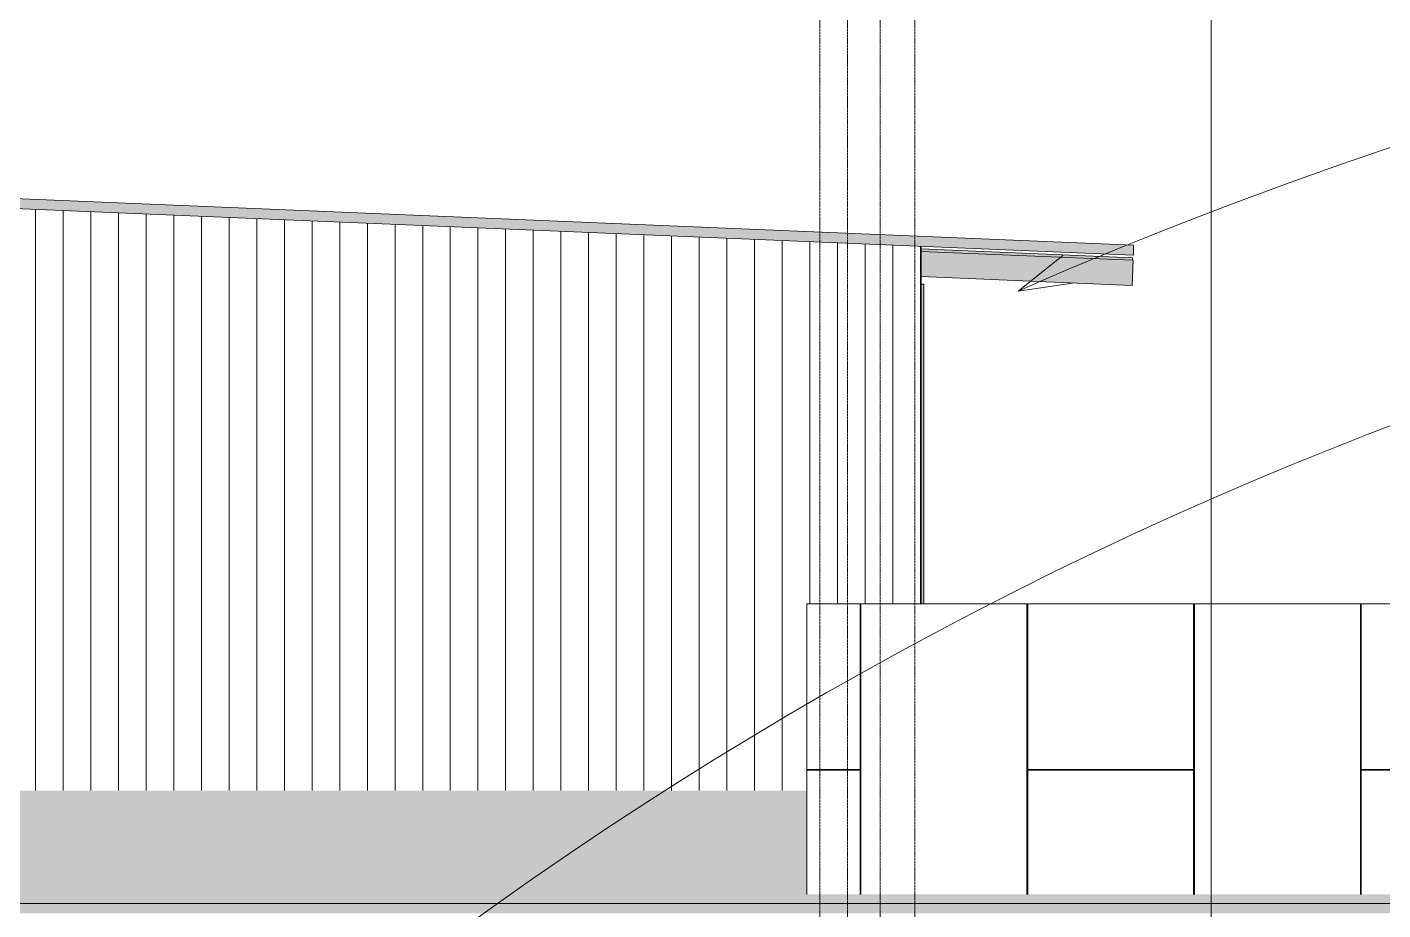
# Model space of a CAD drawing. Header units: inches. Extents: x 20478 to 36715, y -248 to 750.
# Drawn here: x 22112.7 to 22505, y 152.7 to 408.1 of the extents above; entities that cross this region are included whole.
import ezdxf

# ---------------------------------------------------------------- set-up
doc = ezdxf.new("R2010")
doc.units = ezdxf.units.IN
doc.header["$MEASUREMENT"] = 0
doc.linetypes.add('Grid Line 1_2_', pattern=[0.875, 0.5, -0.125, 0.125, -0.125])
for name, color, linetype, lineweight in [('A-GLAZ-CWMG', 51, 'Continuous', 9), ('A-ROOF', 132, 'Continuous', 13), ('A-WALL-PATT', 111, 'Continuous', 13), ('G-ANNO-SYMB', 111, 'Continuous', 9), ('G-ANNO-TEXT', 231, 'Continuous', 9), ('L-SITE-WALL', 31, 'Continuous', 13), ('S-BEAM', 12, 'Continuous', 9), ('S-GRID', 1, 'Continuous', 9)]:
    doc.layers.add(name, color=color, linetype=linetype, lineweight=lineweight)

# ---------------------------------------------------------------- blocks, each defined once
blk = doc.blocks.new('Rectangular Mullion - Profile_Polycarbonate_Upper and left-1075845-Elevation - West')
at = {"layer": 'A-GLAZ-CWMG'}
blk.add_hatch(color=256, dxfattribs=at).paths.add_polyline_path([(22372.12, 241.25), (22372.12, 333.75), (22371.37, 333.75), (22371.37, 241.25)], flags=0)
for p, q in [((22371.37, 333.75), (22372.12, 333.75)), ((22372.12, 333.75), (22372.12, 241.25))]:
    blk.add_line(p, q, dxfattribs=at)
blk = doc.blocks.new('Dimension Lumber - 4x8-1074504-Elevation - West')
at = {"layer": 'S-BEAM'}
blk.add_hatch(color=256, dxfattribs=at).paths.add_polyline_path([(22432.4, 333.39), (22432.7, 340.64), (22371.37, 343.19), (22371.37, 335.94), (22414.21, 334.15)], flags=0)
for p, q in [((22432.7, 340.64), (22432.4, 333.39)), ((22432.51, 340.65), (22432.7, 340.64)), ((22371.37, 335.94), (22432.4, 333.39))]:
    blk.add_line(p, q, dxfattribs=at)

msp = doc.modelspace()

# ---------------------------------------------------------------- hatches: boundary and pattern name
at = {"layer": 'A-ROOF'}
for points in [[(22432.80281, 342.13397), (22432.80281, 345.01146), (21121.30281, 399.65729), (21121.30281, 396.7798), (22414.20704, 342.90879)], [(22432.50617, 340.64633), (22432.50617, 341.39698), (22371.36531, 343.94451), (22371.36531, 343.19386), (22414.20704, 341.40879)], [(22786.55281, 153.74077), (22786.55281, 157.20041), (22784.42781, 157.20041), (22784.42781, 161.00333), (22545.00267, 161.00333), (22545.00267, 157.75478), (22543.92058, 157.69825), (22542.92781, 157.68881), (22542.92781, 157.20041), (22338.30281, 157.20041), (22338.30281, 187.24208), (21121.80281, 187.24208), (21121.80281, 187.48207), (21114.55281, 187.48207), (21114.55281, 187.87269), (20889.05281, 187.87269), (20889.05281, 154.62749), (22538.80281, 154.62749), (22538.80281, 153.74077), (22782.16896, 153.74077)], [(21658.91679, 151.75), (22538.80281, 151.75), (22538.80281, 154.62749), (20889.05281, 154.62749), (20889.05281, 151.75), (21639.55037, 151.75)]]:
    msp.add_hatch(color=256, dxfattribs=at).paths.add_polyline_path(points, flags=0)
at = {"layer": 'A-WALL-PATT', "lineweight": 9}
h = msp.add_hatch(dxfattribs=at)
h.set_pattern_fill('FP_1', color=256, style=0, pattern_type=2)
h.set_pattern_definition([(90, (22307.131, 0), (-8, 5e-16), [])])
h.paths.add_polyline_path([(21871.94737, 187.24208), (22338.30281, 187.24208), (22338.30281, 241.25), (22371.36531, 241.25), (22371.36531, 344.69386), (21293.71948, 389.59577), (21293.71948, 240), (21121.80281, 240), (21121.80281, 187.24208), (21794.48171, 187.24208)], flags=0)
h = msp.add_hatch(dxfattribs=at)
h.set_pattern_fill('FP_5', color=256, style=0, pattern_type=2)
h.set_pattern_definition([(0, (22353.8, 145), (-193, 193), [48, -145]), (90, (22353.8, 145), (-193, 1e-14), [96.25, -96.75]), (180, (22401.8, 241.25), (-193, 193), [48, -145]), (90, (22401.8, 145), (-193, 1e-14), [96.25, -96.75]), (180, (22401.8, 241.5), (-193, 193), [48, -145]), (90, (22401.8, 241.5), (-193, 1e-14), [96.25, -96.75]), (0, (22353.8, 337.75), (-193, 193), [48, -145]), (90, (22353.8, 241.5), (-193, 1e-14), [96.25, -96.75]), (0, (22402.05, 193), (-193, 193), [48, -145]), (90, (22402.05, 144.75), (-193, 1e-14), [48.25, -144.75]), (90, (22450.05, 144.75), (-193, 1e-14), [48.25, -144.75]), (0, (22402.05, 289.5), (-193, 193), [48, -145]), (90, (22402.05, 193.25), (-193, 1e-14), [96.25, -96.75]), (180, (22450.05, 193.25), (-193, 193), [48, -145]), (90, (22450.05, 193.25), (-193, 1e-14), [96.25, -96.75]), (90, (22402.05, 289.75), (-193, 1e-14), [48, -145]), (180, (22450.05, 289.75), (-193, 193), [48, -145]), (90, (22450.05, 289.75), (-193, 1e-14), [48, -145]), (0, (22450.3, 145), (-193, 193), [48, -145]), (90, (22450.3, 145), (-193, 1e-14), [96.25, -96.75]), (180, (22498.3, 241.25), (-193, 193), [48, -145]), (90, (22498.3, 145), (-193, 1e-14), [96.25, -96.75]), (180, (22498.3, 241.5), (-193, 193), [48, -145]), (90, (22498.3, 241.5), (-193, 1e-14), [96.25, -96.75]), (180, (22498.3, 337.75), (-193, 193), [48, -145]), (90, (22450.3, 241.5), (-193, 1e-14), [96.25, -96.75]), (0, (22498.55, 193), (-193, 193), [48, -145]), (90, (22498.55, 144.75), (-193, 1e-14), [48.25, -144.75]), (90, (22546.55, 144.75), (-193, 1e-14), [48.25, -144.75]), (0, (22498.55, 289.5), (-193, 193), [48, -145]), (90, (22498.55, 193.25), (-193, 1e-14), [96.25, -96.75]), (180, (22546.55, 193.25), (-193, 193), [48, -145]), (90, (22546.55, 193.25), (-193, 1e-14), [96.25, -96.75]), (90, (22498.55, 289.75), (-193, 1e-14), [48, -145]), (180, (22546.55, 289.75), (-193, 193), [48, -145]), (90, (22546.55, 289.75), (-193, 1e-14), [48, -145])])
h.paths.add_polyline_path([(22787.01056, 145), (22799.05281, 145), (22799.05281, 241.25), (22338.30281, 241.25), (22338.30281, 157.20041), (22542.92781, 157.20041), (22542.92781, 161.00333), (22784.42781, 161.00333), (22784.42781, 157.20041), (22786.55281, 157.20041), (22786.55281, 150.86328), (22786.05281, 150.86328), (22786.05281, 145)], flags=0)

# ---------------------------------------------------------------- linework, layer by layer
at = {"layer": 'A-ROOF'}
for p, q in [((21121.30281, 399.65729), (22432.80281, 345.01146)), ((22432.80281, 342.13397), (21121.30281, 396.7798)), ((22371.36531, 343.94451), (22432.50617, 341.39698)), ((22432.50617, 340.64633), (22371.36531, 343.19386)), ((22432.50617, 341.39698), (22432.50617, 340.64633)), ((22432.80281, 345.01146), (22432.80281, 342.13397)), ((20889.05281, 154.62749), (22538.80281, 154.62749))]:
    msp.add_line(p, q, dxfattribs=at)
at = {"layer": 'G-ANNO-SYMB'}
msp.add_line((22455.32929, 545.15708), (22455.32929, -54.81697), dxfattribs=at)
at = {"layer": 'G-ANNO-TEXT', "color": 145}
for q in [(22412.39885, 342.00642), (22415.79122, 334.13167)]:
    msp.add_line((22399.40055, 331.73879), q, dxfattribs=at)
for centre, radius, end in [((22916.65627, -848.75063), 1288.84007, 113.6616179), ((22916.65627, -783.14809), 1151.23754, 129.8306116)]:
    msp.add_arc(centre, radius, 90, end, dxfattribs=at)
at = {"layer": 'L-SITE-WALL'}
for p, q in [((22371.36531, 241.25), (22371.36531, 344.69386)), ((22799.05281, 241.25), (22338.30281, 241.25)), ((22338.30281, 241.25), (22338.30281, 157.20041))]:
    msp.add_line(p, q, dxfattribs=at)
at = {"layer": 'S-GRID', "linetype": 'Grid Line 1_2_'}
for p, q in [((22342.05281, -132), (22342.05281, 648.65882)), ((22350.05281, -132), (22350.05281, 648.65882)), ((22359.55281, -132), (22359.55281, 648.65882)), ((22359.55281, -132), (22359.55281, 648.65882)), ((22369.55281, -132), (22369.55281, 648.65882))]:
    msp.add_line(p, q, dxfattribs=at)

# ---------------------------------------------------------------- block references
at = {"layer": 'A-GLAZ-CWMG'}
msp.add_blockref('Rectangular Mullion - Profile_Polycarbonate_Upper and left-1075845-Elevation - West', (0, 0), dxfattribs=at)
at = {"layer": 'S-BEAM'}
msp.add_blockref('Dimension Lumber - 4x8-1074504-Elevation - West', (0, 0), dxfattribs=at)

doc.saveas('drawing.dxf')
